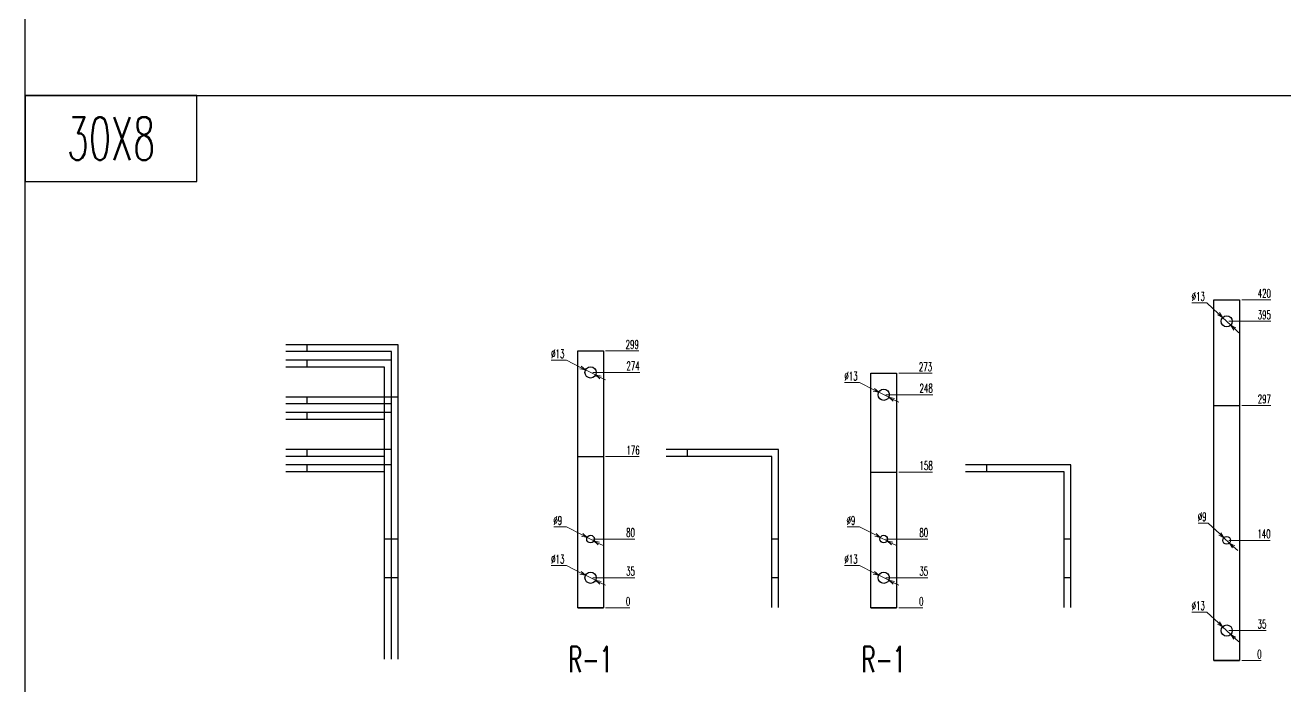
# Model space of a CAD drawing. Header units: millimetres. Extents: x -33730 to 17150, y -76829 to -27437.
# Drawn here: x -7204 to -5736, y -29194 to -28425 of the extents above; entities that cross this region are included whole.
import ezdxf
from ezdxf.enums import TextEntityAlignment as Align

# ---------------------------------------------------------------- set-up
doc = ezdxf.new("R2010")
doc.units = ezdxf.units.MM
doc.header["$LTSCALE"] = 3
doc.layers.add('@.VISIBLE', color=7, linetype='Continuous')
doc.styles.add('Ann_w01', font='romans.shx', dxfattribs={"width": 0.6, "bigfont": 'chineset.shx'})
doc.dimstyles.new('Dim 01_SC05', dxfattribs={"dimscale": 5, "dimtxt": 2, "dimasz": 1.3, "dimexe": 0.5, "dimexo": 0.5, "dimgap": 0.5, "dimtad": 1, "dimtoh": 1, "dimdec": 1, "dimzin": 12, "dimdsep": 46, "dimtxsty": 'Ann_w01', "dimblk": 'OPEN30', "dimcen": 1.5, "dimclrd": 6, "dimclre": 6, "dimclrt": 3, "dimadec": 1, "dimazin": 3, "dimtm": 1e-09, "dimtfac": 1, "dimtdec": 1, "dimtmove": 0, "dimatfit": 3, "dimldrblk": 'OPEN30', "dimfxl": 1, "dimtolj": 1, "dimlwd": 20, "dimlwe": 20, "dimarcsym": 0})

# ---------------------------------------------------------------- blocks, each defined once
blk = doc.blocks.new('*D394')
at = {"layer": '@.VISIBLE', "color": 6, "lineweight": 20, "transparency": 16777216}
blk.add_line((-6527.7, -29103.5), (-6499.5, -29103.5), dxfattribs=at)
at = {"layer": 'Defpoints', "color": 0, "transparency": 16777216}
for p in [(-6545.2, -29103.5), (-6530.2, -29103.5), (-6506, -29103.5)]:
    blk.add_point(p, dxfattribs=at)
at = {"layer": '@.VISIBLE', "color": 3, "transparency": 16777216, "insert": (-6501.5, -29096), "char_height": 10, "attachment_point": 5, "style": 'Ann_w01'}
blk.add_mtext('\\A1;0', dxfattribs=at)
blk = doc.blocks.new('_Open30')
at = {"color": 0, "linetype": 'ByBlock', "lineweight": -2}
for p, q in [((-1, 0.27), (0, 0)), ((0, 0), (-1, -0.27)), ((0, 0), (-1, 0))]:
    blk.add_line(p, q, dxfattribs=at)
blk = doc.blocks.new('*D395')
at = {"layer": '@.VISIBLE', "color": 6, "lineweight": 20, "transparency": 16777216}
blk.add_line((-6542.7, -29068.5), (-6493.7, -29068.5), dxfattribs=at)
at = {"layer": 'Defpoints', "color": 0, "transparency": 16777216}
for p in [(-6545.2, -29068.5), (-6506, -29068.5), (-6545.2, -29103.5)]:
    blk.add_point(p, dxfattribs=at)
at = {"layer": '@.VISIBLE', "color": 3, "transparency": 16777216, "insert": (-6498.6, -29061), "char_height": 10, "attachment_point": 5, "style": 'Ann_w01'}
blk.add_mtext('\\A1;35', dxfattribs=at)
blk = doc.blocks.new('*D396')
at = {"layer": '@.VISIBLE', "color": 6, "lineweight": 20, "transparency": 16777216}
blk.add_line((-6542.7, -29023.5), (-6493.7, -29023.5), dxfattribs=at)
at = {"layer": 'Defpoints', "color": 0, "transparency": 16777216}
for p in [(-6545.2, -29023.5), (-6506, -29023.5), (-6545.2, -29103.5)]:
    blk.add_point(p, dxfattribs=at)
at = {"layer": '@.VISIBLE', "color": 3, "transparency": 16777216, "insert": (-6498.6, -29016), "char_height": 10, "attachment_point": 5, "style": 'Ann_w01'}
blk.add_mtext('\\A1;80', dxfattribs=at)
blk = doc.blocks.new('*D397')
at = {"layer": '@.VISIBLE', "color": 6, "lineweight": 20, "transparency": 16777216}
blk.add_line((-6527.7, -28927.5), (-6488.5, -28927.5), dxfattribs=at)
at = {"layer": 'Defpoints', "color": 0, "transparency": 16777216}
for p in [(-6530.2, -28927.5), (-6505.5, -28927.5), (-6545.2, -29103.5)]:
    blk.add_point(p, dxfattribs=at)
at = {"layer": '@.VISIBLE', "color": 3, "transparency": 16777216, "insert": (-6495.7, -28920), "char_height": 10, "attachment_point": 5, "style": 'Ann_w01'}
blk.add_mtext('\\A1;176', dxfattribs=at)
blk = doc.blocks.new('*D398')
at = {"layer": '@.VISIBLE', "color": 6, "lineweight": 20, "transparency": 16777216}
blk.add_line((-6542.7, -28829.5), (-6487.9, -28829.5), dxfattribs=at)
at = {"layer": 'Defpoints', "color": 0, "transparency": 16777216}
for p in [(-6545.2, -28829.5), (-6506.1, -28829.5), (-6545.2, -29103.5)]:
    blk.add_point(p, dxfattribs=at)
at = {"layer": '@.VISIBLE', "color": 3, "transparency": 16777216, "insert": (-6495.7, -28822), "char_height": 10, "attachment_point": 5, "style": 'Ann_w01'}
blk.add_mtext('\\A1;274', dxfattribs=at)
blk = doc.blocks.new('*D399')
at = {"layer": '@.VISIBLE', "color": 6, "lineweight": 20, "transparency": 16777216}
blk.add_line((-6527.7, -28804.5), (-6489, -28804.5), dxfattribs=at)
at = {"layer": 'Defpoints', "color": 0, "transparency": 16777216}
for p in [(-6530.2, -28804.5), (-6506.7, -28804.5), (-6545.2, -29103.5)]:
    blk.add_point(p, dxfattribs=at)
at = {"layer": '@.VISIBLE', "color": 3, "transparency": 16777216, "insert": (-6496.6, -28797), "char_height": 10, "attachment_point": 5, "style": 'Ann_w01'}
blk.add_mtext('\\A1;299', dxfattribs=at)
blk = doc.blocks.new('*D400')
at = {"layer": '@.VISIBLE', "color": 6, "lineweight": 20, "transparency": 16777216}
for p, q in [((-6591, -28815.3), (-6573.3, -28815.3)), ((-6573.3, -28815.3), (-6556.8, -28823.7)), ((-6539.4, -28832.5), (-6551, -28826.6)), ((-6533.6, -28835.4), (-6527.8, -28838.3))]:
    blk.add_line(p, q, dxfattribs=at)
at = {"layer": 'Defpoints', "color": 0, "transparency": 16777216}
for p in [(-6551, -28826.6), (-6539.4, -28832.5)]:
    blk.add_point(p, dxfattribs=at)
at = {"layer": '@.VISIBLE', "color": 6, "lineweight": 20, "transparency": 16777216, "xscale": 6.5, "yscale": 6.5, "zscale": 6.5}
for p, rotation in [((-6551, -28826.6), 333.2164767374216), ((-6539.4, -28832.5), 153.2164767374216)]:
    blk.add_blockref('_Open30', p, dxfattribs=dict(at, rotation=rotation))
at = {"layer": '@.VISIBLE', "color": 3, "transparency": 16777216, "insert": (-6583.4, -28807.8), "char_height": 10, "attachment_point": 5, "style": 'Ann_w01'}
blk.add_mtext('\\A1;∅13', dxfattribs=at)
blk = doc.blocks.new('*D401')
at = {"layer": '@.VISIBLE', "color": 6, "lineweight": 20, "transparency": 16777216}
for p, q in [((-6588, -29009.3), (-6573.3, -29009.3)), ((-6573.3, -29009.3), (-6555, -29018.6)), ((-6541.2, -29025.6), (-6549.2, -29021.5)), ((-6535.4, -29028.5), (-6529.6, -29031.4))]:
    blk.add_line(p, q, dxfattribs=at)
at = {"layer": 'Defpoints', "color": 0, "transparency": 16777216}
for p in [(-6549.2, -29021.5), (-6541.2, -29025.6)]:
    blk.add_point(p, dxfattribs=at)
at = {"layer": '@.VISIBLE', "color": 6, "lineweight": 20, "transparency": 16777216, "xscale": 6.5, "yscale": 6.5, "zscale": 6.5}
for p, rotation in [((-6549.2, -29021.5), 333.2164767374225), ((-6541.2, -29025.6), 153.2164767374225)]:
    blk.add_blockref('_Open30', p, dxfattribs=dict(at, rotation=rotation))
at = {"layer": '@.VISIBLE', "color": 3, "transparency": 16777216, "insert": (-6583.4, -29001.8), "char_height": 10, "attachment_point": 5, "style": 'Ann_w01'}
blk.add_mtext('\\A1;∅9', dxfattribs=at)
blk = doc.blocks.new('*D402')
at = {"layer": '@.VISIBLE', "color": 6, "lineweight": 20, "transparency": 16777216}
for p, q in [((-6591, -29054.3), (-6573.3, -29054.3)), ((-6573.3, -29054.3), (-6556.8, -29062.7)), ((-6539.4, -29071.5), (-6551, -29065.6)), ((-6533.6, -29074.4), (-6527.8, -29077.3))]:
    blk.add_line(p, q, dxfattribs=at)
at = {"layer": 'Defpoints', "color": 0, "transparency": 16777216}
for p in [(-6551, -29065.6), (-6539.4, -29071.5)]:
    blk.add_point(p, dxfattribs=at)
at = {"layer": '@.VISIBLE', "color": 6, "lineweight": 20, "transparency": 16777216, "xscale": 6.5, "yscale": 6.5, "zscale": 6.5}
for p, rotation in [((-6551, -29065.6), 333.2164767375273), ((-6539.4, -29071.5), 153.2164767375273)]:
    blk.add_blockref('_Open30', p, dxfattribs=dict(at, rotation=rotation))
at = {"layer": '@.VISIBLE', "color": 3, "transparency": 16777216, "insert": (-6583.4, -29046.8), "char_height": 10, "attachment_point": 5, "style": 'Ann_w01'}
blk.add_mtext('\\A1;∅13', dxfattribs=at)
blk = doc.blocks.new('*D410')
at = {"layer": '@.VISIBLE', "color": 6, "lineweight": 20, "transparency": 16777216}
blk.add_line((-6186, -29103.5), (-6157.8, -29103.5), dxfattribs=at)
at = {"layer": 'Defpoints', "color": 0, "transparency": 16777216}
for p in [(-6203.5, -29103.5), (-6188.5, -29103.5), (-6164.3, -29103.5)]:
    blk.add_point(p, dxfattribs=at)
at = {"layer": '@.VISIBLE', "color": 3, "transparency": 16777216, "insert": (-6159.8, -29096), "char_height": 10, "attachment_point": 5, "style": 'Ann_w01'}
blk.add_mtext('\\A1;0', dxfattribs=at)
blk = doc.blocks.new('*D411')
at = {"layer": '@.VISIBLE', "color": 6, "lineweight": 20, "transparency": 16777216}
blk.add_line((-6201, -29068.5), (-6152.1, -29068.5), dxfattribs=at)
at = {"layer": 'Defpoints', "color": 0, "transparency": 16777216}
for p in [(-6203.5, -29068.5), (-6164.3, -29068.5), (-6203.5, -29103.5)]:
    blk.add_point(p, dxfattribs=at)
at = {"layer": '@.VISIBLE', "color": 3, "transparency": 16777216, "insert": (-6156.9, -29061), "char_height": 10, "attachment_point": 5, "style": 'Ann_w01'}
blk.add_mtext('\\A1;35', dxfattribs=at)
blk = doc.blocks.new('*D412')
at = {"layer": '@.VISIBLE', "color": 6, "lineweight": 20, "transparency": 16777216}
blk.add_line((-6201, -29023.5), (-6152.1, -29023.5), dxfattribs=at)
at = {"layer": 'Defpoints', "color": 0, "transparency": 16777216}
for p in [(-6203.5, -29023.5), (-6164.3, -29023.5), (-6203.5, -29103.5)]:
    blk.add_point(p, dxfattribs=at)
at = {"layer": '@.VISIBLE', "color": 3, "transparency": 16777216, "insert": (-6156.9, -29016), "char_height": 10, "attachment_point": 5, "style": 'Ann_w01'}
blk.add_mtext('\\A1;80', dxfattribs=at)
blk = doc.blocks.new('*D413')
at = {"layer": '@.VISIBLE', "color": 6, "lineweight": 20, "transparency": 16777216}
blk.add_line((-6186, -28945.5), (-6146.8, -28945.5), dxfattribs=at)
at = {"layer": 'Defpoints', "color": 0, "transparency": 16777216}
for p in [(-6188.5, -28945.5), (-6163.8, -28945.5), (-6203.5, -29103.5)]:
    blk.add_point(p, dxfattribs=at)
at = {"layer": '@.VISIBLE', "color": 3, "transparency": 16777216, "insert": (-6154.1, -28938), "char_height": 10, "attachment_point": 5, "style": 'Ann_w01'}
blk.add_mtext('\\A1;158', dxfattribs=at)
blk = doc.blocks.new('*D405')
at = {"layer": '@.VISIBLE', "color": 6, "lineweight": 20, "transparency": 16777216}
blk.add_line((-6201, -28855.5), (-6146.3, -28855.5), dxfattribs=at)
at = {"layer": 'Defpoints', "color": 0, "transparency": 16777216}
for p in [(-6203.5, -28855.5), (-6164.3, -28855.5), (-6203.5, -29103.5)]:
    blk.add_point(p, dxfattribs=at)
at = {"layer": '@.VISIBLE', "color": 3, "transparency": 16777216, "insert": (-6154.1, -28848), "char_height": 10, "attachment_point": 5, "style": 'Ann_w01'}
blk.add_mtext('\\A1;248', dxfattribs=at)
blk = doc.blocks.new('*D406')
at = {"layer": '@.VISIBLE', "color": 6, "lineweight": 20, "transparency": 16777216}
blk.add_line((-6186, -28830.5), (-6147.2, -28830.5), dxfattribs=at)
at = {"layer": 'Defpoints', "color": 0, "transparency": 16777216}
for p in [(-6188.5, -28830.5), (-6165.1, -28830.5), (-6203.5, -29103.5)]:
    blk.add_point(p, dxfattribs=at)
at = {"layer": '@.VISIBLE', "color": 3, "transparency": 16777216, "insert": (-6154.9, -28823), "char_height": 10, "attachment_point": 5, "style": 'Ann_w01'}
blk.add_mtext('\\A1;273', dxfattribs=at)
blk = doc.blocks.new('*D407')
at = {"layer": '@.VISIBLE', "color": 6, "lineweight": 20, "transparency": 16777216}
for p, q in [((-6249.3, -28841.3), (-6231.6, -28841.3)), ((-6231.6, -28841.3), (-6215.1, -28849.7)), ((-6197.7, -28858.5), (-6209.3, -28852.6)), ((-6191.9, -28861.4), (-6186.1, -28864.3))]:
    blk.add_line(p, q, dxfattribs=at)
at = {"layer": 'Defpoints', "color": 0, "transparency": 16777216}
for p in [(-6209.3, -28852.6), (-6197.7, -28858.5)]:
    blk.add_point(p, dxfattribs=at)
at = {"layer": '@.VISIBLE', "color": 6, "lineweight": 20, "transparency": 16777216, "xscale": 6.5, "yscale": 6.5, "zscale": 6.5}
for p, rotation in [((-6209.3, -28852.6), 333.2164767374324), ((-6197.7, -28858.5), 153.2164767374324)]:
    blk.add_blockref('_Open30', p, dxfattribs=dict(at, rotation=rotation))
at = {"layer": '@.VISIBLE', "color": 3, "transparency": 16777216, "insert": (-6241.7, -28833.8), "char_height": 10, "attachment_point": 5, "style": 'Ann_w01'}
blk.add_mtext('\\A1;∅13', dxfattribs=at)
blk = doc.blocks.new('*D408')
at = {"layer": '@.VISIBLE', "color": 6, "lineweight": 20, "transparency": 16777216}
for p, q in [((-6246.3, -29009.3), (-6231.6, -29009.3)), ((-6231.6, -29009.3), (-6213.3, -29018.6)), ((-6199.5, -29025.6), (-6207.5, -29021.5)), ((-6193.7, -29028.5), (-6187.9, -29031.4))]:
    blk.add_line(p, q, dxfattribs=at)
at = {"layer": 'Defpoints', "color": 0, "transparency": 16777216}
for p in [(-6207.5, -29021.5), (-6199.5, -29025.6)]:
    blk.add_point(p, dxfattribs=at)
at = {"layer": '@.VISIBLE', "color": 6, "lineweight": 20, "transparency": 16777216, "xscale": 6.5, "yscale": 6.5, "zscale": 6.5}
for p, rotation in [((-6207.5, -29021.5), 333.2164767373213), ((-6199.5, -29025.6), 153.2164767373213)]:
    blk.add_blockref('_Open30', p, dxfattribs=dict(at, rotation=rotation))
at = {"layer": '@.VISIBLE', "color": 3, "transparency": 16777216, "insert": (-6241.7, -29001.8), "char_height": 10, "attachment_point": 5, "style": 'Ann_w01'}
blk.add_mtext('\\A1;∅9', dxfattribs=at)
blk = doc.blocks.new('*D409')
at = {"layer": '@.VISIBLE', "color": 6, "lineweight": 20, "transparency": 16777216}
for p, q in [((-6249.3, -29054.3), (-6231.6, -29054.3)), ((-6231.6, -29054.3), (-6215.1, -29062.7)), ((-6197.7, -29071.5), (-6209.3, -29065.6)), ((-6191.9, -29074.4), (-6186.1, -29077.3))]:
    blk.add_line(p, q, dxfattribs=at)
at = {"layer": 'Defpoints', "color": 0, "transparency": 16777216}
for p in [(-6209.3, -29065.6), (-6197.7, -29071.5)]:
    blk.add_point(p, dxfattribs=at)
at = {"layer": '@.VISIBLE', "color": 6, "lineweight": 20, "transparency": 16777216, "xscale": 6.5, "yscale": 6.5, "zscale": 6.5}
for p, rotation in [((-6209.3, -29065.6), 333.2164767375382), ((-6197.7, -29071.5), 153.2164767375382)]:
    blk.add_blockref('_Open30', p, dxfattribs=dict(at, rotation=rotation))
at = {"layer": '@.VISIBLE', "color": 3, "transparency": 16777216, "insert": (-6241.7, -29046.8), "char_height": 10, "attachment_point": 5, "style": 'Ann_w01'}
blk.add_mtext('\\A1;∅13', dxfattribs=at)
blk = doc.blocks.new('*D443')
at = {"layer": '@.VISIBLE', "color": 6, "lineweight": 20, "transparency": 16777216}
blk.add_line((-5786.3, -29165), (-5763.7, -29165), dxfattribs=at)
at = {"layer": 'Defpoints', "color": 0, "transparency": 16777216}
for p in [(-5803.8, -29165), (-5788.8, -29165), (-5770.2, -29165)]:
    blk.add_point(p, dxfattribs=at)
at = {"layer": '@.VISIBLE', "color": 3, "transparency": 16777216, "insert": (-5765.7, -29157.5), "char_height": 10, "attachment_point": 5, "style": 'Ann_w01'}
blk.add_mtext('\\A1;0', dxfattribs=at)
blk = doc.blocks.new('*D444')
at = {"layer": '@.VISIBLE', "color": 6, "lineweight": 20, "transparency": 16777216}
blk.add_line((-5801.3, -29130), (-5758, -29130), dxfattribs=at)
at = {"layer": 'Defpoints', "color": 0, "transparency": 16777216}
for p in [(-5803.8, -29130), (-5770.2, -29130), (-5803.8, -29165)]:
    blk.add_point(p, dxfattribs=at)
at = {"layer": '@.VISIBLE', "color": 3, "transparency": 16777216, "insert": (-5762.8, -29122.5), "char_height": 10, "attachment_point": 5, "style": 'Ann_w01'}
blk.add_mtext('\\A1;35', dxfattribs=at)
blk = doc.blocks.new('*D445')
at = {"layer": '@.VISIBLE', "color": 6, "lineweight": 20, "transparency": 16777216}
blk.add_line((-5801.3, -29025), (-5753.1, -29025), dxfattribs=at)
at = {"layer": 'Defpoints', "color": 0, "transparency": 16777216}
for p in [(-5803.8, -29025), (-5770.2, -29025), (-5803.8, -29165)]:
    blk.add_point(p, dxfattribs=at)
at = {"layer": '@.VISIBLE', "color": 3, "transparency": 16777216, "insert": (-5760.4, -29017.5), "char_height": 10, "attachment_point": 5, "style": 'Ann_w01'}
blk.add_mtext('\\A1;140', dxfattribs=at)
blk = doc.blocks.new('*D446')
at = {"layer": '@.VISIBLE', "color": 6, "lineweight": 20, "transparency": 16777216}
blk.add_line((-5786.3, -28868), (-5752.3, -28868), dxfattribs=at)
at = {"layer": 'Defpoints', "color": 0, "transparency": 16777216}
for p in [(-5788.8, -28868), (-5770.2, -28868), (-5803.8, -29165)]:
    blk.add_point(p, dxfattribs=at)
at = {"layer": '@.VISIBLE', "color": 3, "transparency": 16777216, "insert": (-5760, -28860.5), "char_height": 10, "attachment_point": 5, "style": 'Ann_w01'}
blk.add_mtext('\\A1;297', dxfattribs=at)
blk = doc.blocks.new('*D447')
at = {"layer": '@.VISIBLE', "color": 6, "lineweight": 20, "transparency": 16777216}
blk.add_line((-5801.3, -28770), (-5752.3, -28770), dxfattribs=at)
at = {"layer": 'Defpoints', "color": 0, "transparency": 16777216}
for p in [(-5803.8, -28770), (-5770.2, -28770), (-5803.8, -29165)]:
    blk.add_point(p, dxfattribs=at)
at = {"layer": '@.VISIBLE', "color": 3, "transparency": 16777216, "insert": (-5760, -28762.5), "char_height": 10, "attachment_point": 5, "style": 'Ann_w01'}
blk.add_mtext('\\A1;395', dxfattribs=at)
blk = doc.blocks.new('*D448')
at = {"layer": '@.VISIBLE', "color": 6, "lineweight": 20, "transparency": 16777216}
blk.add_line((-5786.3, -28745), (-5752.3, -28745), dxfattribs=at)
at = {"layer": 'Defpoints', "color": 0, "transparency": 16777216}
for p in [(-5788.8, -28745), (-5770.2, -28745), (-5803.8, -29165)]:
    blk.add_point(p, dxfattribs=at)
at = {"layer": '@.VISIBLE', "color": 3, "transparency": 16777216, "insert": (-5760, -28737.5), "char_height": 10, "attachment_point": 5, "style": 'Ann_w01'}
blk.add_mtext('\\A1;420', dxfattribs=at)
blk = doc.blocks.new('*D449')
at = {"layer": '@.VISIBLE', "color": 6, "lineweight": 20, "transparency": 16777216}
for p, q in [((-5837.1, -29005), (-5825.4, -29005)), ((-5825.4, -29005), (-5811.9, -29017.6)), ((-5800.5, -29028.1), (-5807.1, -29022)), ((-5795.8, -29032.5), (-5791, -29037))]:
    blk.add_line(p, q, dxfattribs=at)
at = {"layer": 'Defpoints', "color": 0, "transparency": 16777216}
for p in [(-5807.1, -29022), (-5800.5, -29028.1)]:
    blk.add_point(p, dxfattribs=at)
at = {"layer": '@.VISIBLE', "color": 6, "lineweight": 20, "transparency": 16777216, "xscale": 6.5, "yscale": 6.5, "zscale": 6.5}
for p, rotation in [((-5807.1, -29022), 317.0846567291945), ((-5800.5, -29028.1), 137.0846567291945)]:
    blk.add_blockref('_Open30', p, dxfattribs=dict(at, rotation=rotation))
at = {"layer": '@.VISIBLE', "color": 3, "transparency": 16777216, "insert": (-5832.5, -28997.5), "char_height": 10, "attachment_point": 5, "style": 'Ann_w01'}
blk.add_mtext('\\A1;∅9', dxfattribs=at)
blk = doc.blocks.new('*D450')
at = {"layer": '@.VISIBLE', "color": 6, "lineweight": 20, "transparency": 16777216}
for p, q in [((-5844.5, -29108.6), (-5826.9, -29108.6)), ((-5826.9, -29108.6), (-5813.4, -29121.2)), ((-5799.1, -29134.5), (-5808.6, -29125.6)), ((-5794.3, -29138.9), (-5789.6, -29143.3))]:
    blk.add_line(p, q, dxfattribs=at)
at = {"layer": 'Defpoints', "color": 0, "transparency": 16777216}
for p in [(-5808.6, -29125.6), (-5799.1, -29134.5)]:
    blk.add_point(p, dxfattribs=at)
at = {"layer": '@.VISIBLE', "color": 6, "lineweight": 20, "transparency": 16777216, "xscale": 6.5, "yscale": 6.5, "zscale": 6.5}
for p, rotation in [((-5808.6, -29125.6), 317.0846567291491), ((-5799.1, -29134.5), 137.0846567291491)]:
    blk.add_blockref('_Open30', p, dxfattribs=dict(at, rotation=rotation))
at = {"layer": '@.VISIBLE', "color": 3, "transparency": 16777216, "insert": (-5837, -29101.1), "char_height": 10, "attachment_point": 5, "style": 'Ann_w01'}
blk.add_mtext('\\A1;∅13', dxfattribs=at)
blk = doc.blocks.new('*D451')
at = {"layer": '@.VISIBLE', "color": 6, "lineweight": 20, "transparency": 16777216}
for p, q in [((-5844.5, -28748.6), (-5826.9, -28748.6)), ((-5826.9, -28748.6), (-5813.4, -28761.2)), ((-5799.1, -28774.5), (-5808.6, -28765.6)), ((-5794.3, -28778.9), (-5789.6, -28783.3))]:
    blk.add_line(p, q, dxfattribs=at)
at = {"layer": 'Defpoints', "color": 0, "transparency": 16777216}
for p in [(-5808.6, -28765.6), (-5799.1, -28774.5)]:
    blk.add_point(p, dxfattribs=at)
at = {"layer": '@.VISIBLE', "color": 6, "lineweight": 20, "transparency": 16777216, "xscale": 6.5, "yscale": 6.5, "zscale": 6.5}
for p, rotation in [((-5808.6, -28765.6), 317.0846567291256), ((-5799.1, -28774.5), 137.0846567291256)]:
    blk.add_blockref('_Open30', p, dxfattribs=dict(at, rotation=rotation))
at = {"layer": '@.VISIBLE', "color": 3, "transparency": 16777216, "insert": (-5837, -28741.1), "char_height": 10, "attachment_point": 5, "style": 'Ann_w01'}
blk.add_mtext('\\A1;∅13', dxfattribs=at)

msp = doc.modelspace()

# ---------------------------------------------------------------- linework, layer by layer
msp.add_lwpolyline([(-7204.05, -28607.26), (-7004.05, -28607.26), (-7004.05, -28507.26), (-7204.05, -28507.26)], close=True)
at = {"layer": '@.VISIBLE'}
for p, q in [((-7204.05, -28507.26), (-3994.66, -28507.26)), ((-6875.34, -28805.23), (-6875.34, -28797.23)), ((-6875.34, -28805.23), (-6875.34, -28797.23)), ((-6875.34, -28823.23), (-6875.34, -28815.23)), ((-6875.34, -28823.23), (-6875.34, -28815.23)), ((-6875.34, -28866.23), (-6875.34, -28858.23)), ((-6875.34, -28866.23), (-6875.34, -28861.23)), ((-6875.34, -28884.23), (-6875.34, -28876.23)), ((-6875.34, -28927.23), (-6875.34, -28919.23)), ((-6875.34, -28927.23), (-6875.34, -28922.23)), ((-6875.34, -28945.23), (-6875.34, -28937.23)), ((-6785.34, -29023.28), (-6769.34, -29023.28)), ((-6785.34, -29023.28), (-6777.34, -29023.28)), ((-6777.34, -29023.28), (-6769.34, -29023.28)), ((-6785.34, -29068.24), (-6777.34, -29068.24)), ((-6777.34, -29068.24), (-6769.34, -29068.24))]:
    msp.add_line(p, q, dxfattribs=at)
at = {"layer": '@.VISIBLE', "color": 4}
for p, q in [((-5818.83, -28745.04), (-5788.83, -28745.04)), ((-5818.83, -28868.04), (-5788.83, -28868.04)), ((-5818.83, -29165.04), (-5788.83, -29165.04))]:
    msp.add_line(p, q, dxfattribs=at)
at = {"layer": '@.VISIBLE', "color": 1}
for p, q in [((-6560.2, -28804.54), (-6530.2, -28804.54)), ((-6218.51, -28830.54), (-6188.51, -28830.54)), ((-6560.2, -28927.54), (-6530.2, -28927.54)), ((-6432.11, -28927.23), (-6432.11, -28919.23)), ((-6218.51, -28945.54), (-6188.51, -28945.54)), ((-6083.39, -28945.23), (-6083.39, -28937.23)), ((-6334.11, -29023.28), (-6326.11, -29023.28)), ((-5993.39, -29023.28), (-5985.39, -29023.28)), ((-6334.11, -29068.24), (-6326.11, -29068.24)), ((-5993.39, -29068.24), (-5985.39, -29068.24)), ((-6560.2, -29103.54), (-6530.2, -29103.54)), ((-6218.51, -29103.54), (-6188.51, -29103.54))]:
    msp.add_line(p, q, dxfattribs=at)
at = {"layer": '@.VISIBLE'}
msp.add_lwpolyline([(-7204.05, -27656.43), (-3994.66, -27656.43), (-3994.66, -30462.63), (-7204.05, -30462.63)], close=True, dxfattribs=at)
at = {"layer": '@.VISIBLE', "color": 4}
msp.add_lwpolyline([(-5818.83, -28745.04), (-5788.83, -28745.04), (-5788.83, -29165.04), (-5818.83, -29165.04)], close=True, dxfattribs=at)
at = {"layer": '@.VISIBLE', "color": 2}
for points in [[(-6769.34, -29103.24), (-6769.34, -28797.23), (-6900.34, -28797.23)], [(-6769.34, -29103.24), (-6769.34, -28797.23), (-6900.34, -28797.23)], [(-6777.34, -29103.24), (-6777.34, -28805.23), (-6900.34, -28805.23)], [(-6777.34, -29103.24), (-6777.34, -28805.23), (-6900.34, -28805.23)], [(-6777.34, -29103.24), (-6777.34, -28815.23), (-6900.34, -28815.23)], [(-6777.34, -29103.24), (-6777.34, -28815.23), (-6900.34, -28815.23)], [(-6785.34, -29103.24), (-6785.34, -28823.23), (-6900.34, -28823.23)], [(-6785.34, -29103.24), (-6785.34, -28823.23), (-6900.34, -28823.23)]]:
    msp.add_lwpolyline(points, dxfattribs=at)
at = {"layer": '@.VISIBLE', "color": 1}
for points in [[(-6560.2, -28804.54), (-6530.2, -28804.54), (-6530.2, -29103.54), (-6560.2, -29103.54)], [(-6218.51, -28830.54), (-6188.51, -28830.54), (-6188.51, -29103.54), (-6218.51, -29103.54)]]:
    msp.add_lwpolyline(points, close=True, dxfattribs=at)
at = {"layer": '@.VISIBLE', "color": 4}
for points in [[(-6769.34, -29163.24), (-6769.34, -28858.23), (-6900.34, -28858.23)], [(-6777.34, -29163.24), (-6777.34, -28866.23), (-6900.34, -28866.23)], [(-6777.34, -29163.24), (-6777.34, -28876.23), (-6900.34, -28876.23)], [(-6785.34, -29163.24), (-6785.34, -28884.23), (-6900.34, -28884.23)]]:
    msp.add_lwpolyline(points, dxfattribs=at)
at = {"layer": '@.VISIBLE', "color": 1}
for points in [[(-6777.34, -29103.24), (-6777.34, -28919.23), (-6900.34, -28919.23)], [(-6785.34, -29103.24), (-6785.34, -28927.23), (-6900.34, -28927.23)], [(-6326.11, -29103.24), (-6326.11, -28919.23), (-6457.11, -28919.23)], [(-6334.11, -29103.24), (-6334.11, -28927.23), (-6457.11, -28927.23)], [(-6777.34, -29103.24), (-6777.34, -28937.23), (-6900.34, -28937.23)], [(-6785.34, -29103.24), (-6785.34, -28945.23), (-6900.34, -28945.23)], [(-5985.39, -29103.24), (-5985.39, -28937.23), (-6108.39, -28937.23)], [(-5993.39, -29103.24), (-5993.39, -28945.23), (-6108.39, -28945.23)]]:
    msp.add_lwpolyline(points, dxfattribs=at)
at = {"layer": '@.VISIBLE', "color": 4}
for centre, radius in [((-5803.83, -28770.04), 6.5), ((-5803.83, -29025.04), 4.5), ((-5803.83, -29130.04), 6.5)]:
    msp.add_circle(centre, radius, dxfattribs=at)
at = {"layer": '@.VISIBLE', "color": 1}
for centre, radius in [((-6545.2, -28829.54), 6.5), ((-6203.51, -28855.54), 6.5), ((-6545.2, -29023.54), 4.5), ((-6203.51, -29023.54), 4.5), ((-6545.2, -29068.54), 6.5), ((-6203.51, -29068.54), 6.5)]:
    msp.add_circle(centre, radius, dxfattribs=at)

# ---------------------------------------------------------------- texts
at = {"color": 1, "style": 'Ann_w01', "width": 0.6}
msp.add_text('30X8', height=50, dxfattribs=at).set_placement((-7104.05, -28557.26), align=Align.MIDDLE_CENTER)
at = {"style": 'Ann_w01', "width": 0.6}
for p in [(-6545.2, -29163.54), (-6203.51, -29163.54)]:
    msp.add_text('R-1', height=30, dxfattribs=at).set_placement(p, align=Align.MIDDLE_CENTER)

# ---------------------------------------------------------------- dimensions: what is measured, and where the dimension line sits
at = {"layer": '@.VISIBLE'}
for p1, p2, picture, middle in [((-5799.07, -28774.47), (-5808.59, -28765.62), '*D451', (-5836.97, -28748.59)), ((-5800.54, -29028.11), (-5807.13, -29021.98), '*D449', (-5832.51, -29004.96)), ((-5799.07, -29134.47), (-5808.59, -29125.62), '*D450', (-5836.97, -29108.59))]:
    dim = msp.add_diameter_dim_2p(p1=p1, p2=p2, dimstyle='Dim 01_SC05', dxfattribs=at)
    dim.commit()
    dim.dimension.update_dxf_attribs({"geometry": picture, "text_midpoint": middle, "dimtype": 163})
for feature_location, offset, origin, picture, middle in [((-5788.83, -28745.04), (18.65, 0), (-5803.83, -29165.04), '*D448', (-5759.97, -28737.54)), ((-5803.83, -28770.04), (33.65, 0), (-5803.83, -29165.04), '*D447', (-5759.97, -28762.54)), ((-6530.2, -28804.54), (23.53, 0), (-6545.2, -29103.54), '*D399', (-6496.61, -28797.04)), ((-5788.83, -28868.04), (18.65, 0), (-5803.83, -29165.04), '*D446', (-5759.97, -28860.54)), ((-5803.83, -29025.04), (33.65, 0), (-5803.83, -29165.04), '*D445', (-5760.4, -29017.54)), ((-5803.83, -29130.04), (33.65, 0), (-5803.83, -29165.04), '*D444', (-5762.83, -29122.54)), ((-5788.8323576, -29165.0431213), (18.64846952, 0), (-5803.8323576, -29165.0431213), '*D443', (-5765.68388809, -29157.5431213))]:
    dim = msp.add_ordinate_dim(feature_location=feature_location, offset=offset, dtype=0, origin=origin, dimstyle='Dim 01_SC05', dxfattribs=at)
    dim.commit()
    dim.dimension.update_dxf_attribs({"geometry": picture, "text_midpoint": middle})
at = {"layer": '@.VISIBLE', "color": 1}
for p1, p2, picture, middle in [((-6539.4, -28832.47), (-6551.01, -28826.62), '*D400', (-6583.39, -28815.35)), ((-6197.71, -28858.47), (-6209.31, -28852.62), '*D407', (-6241.7, -28841.35)), ((-6541.19, -29025.57), (-6549.22, -29021.52), '*D401', (-6583.39, -29009.35)), ((-6199.49, -29025.57), (-6207.52, -29021.52), '*D408', (-6241.7, -29009.35)), ((-6539.4, -29071.47), (-6551.01, -29065.62), '*D402', (-6583.39, -29054.35)), ((-6197.71, -29071.47), (-6209.31, -29065.62), '*D409', (-6241.7, -29054.35))]:
    dim = msp.add_diameter_dim_2p(p1=p1, p2=p2, dimstyle='Dim 01_SC05', dxfattribs=at)
    dim.commit()
    dim.dimension.update_dxf_attribs({"geometry": picture, "text_midpoint": middle, "dimtype": 163})
for feature_location, offset, origin, picture, middle in [((-6545.2, -28829.54), (39.1, 0), (-6545.2, -29103.54), '*D398', (-6495.75, -28822.04)), ((-6188.51, -28830.54), (23.38, 0), (-6203.51, -29103.54), '*D406', (-6154.91, -28823.04)), ((-6203.51, -28855.54), (39.24, 0), (-6203.51, -29103.54), '*D405', (-6154.05, -28848.04)), ((-6530.2, -28927.54), (24.67, 0), (-6545.2, -29103.54), '*D397', (-6495.75, -28920.04)), ((-6188.51, -28945.54), (24.67, 0), (-6203.51, -29103.54), '*D413', (-6154.05, -28938.04)), ((-6545.2, -29023.54), (39.24, 0), (-6545.2, -29103.54), '*D396', (-6498.61, -29016.04)), ((-6203.51, -29023.54), (39.24, 0), (-6203.51, -29103.54), '*D412', (-6156.91, -29016.04)), ((-6545.2, -29068.54), (39.24, 0), (-6545.2, -29103.54), '*D395', (-6498.61, -29061.04)), ((-6203.51, -29068.54), (39.24, 0), (-6203.51, -29103.54), '*D411', (-6156.91, -29061.04)), ((-6530.2024873, -29103.54453669), (24.23957097, 0), (-6545.2024873, -29103.54453669), '*D394', (-6501.46291633, -29096.04453669)), ((-6188.50775455, -29103.54453669), (24.23957097, 0), (-6203.50775455, -29103.54453669), '*D410', (-6159.76818358, -29096.04453669))]:
    dim = msp.add_ordinate_dim(feature_location=feature_location, offset=offset, dtype=0, origin=origin, dimstyle='Dim 01_SC05', dxfattribs=at)
    dim.commit()
    dim.dimension.update_dxf_attribs({"geometry": picture, "text_midpoint": middle})

doc.saveas('drawing.dxf')
